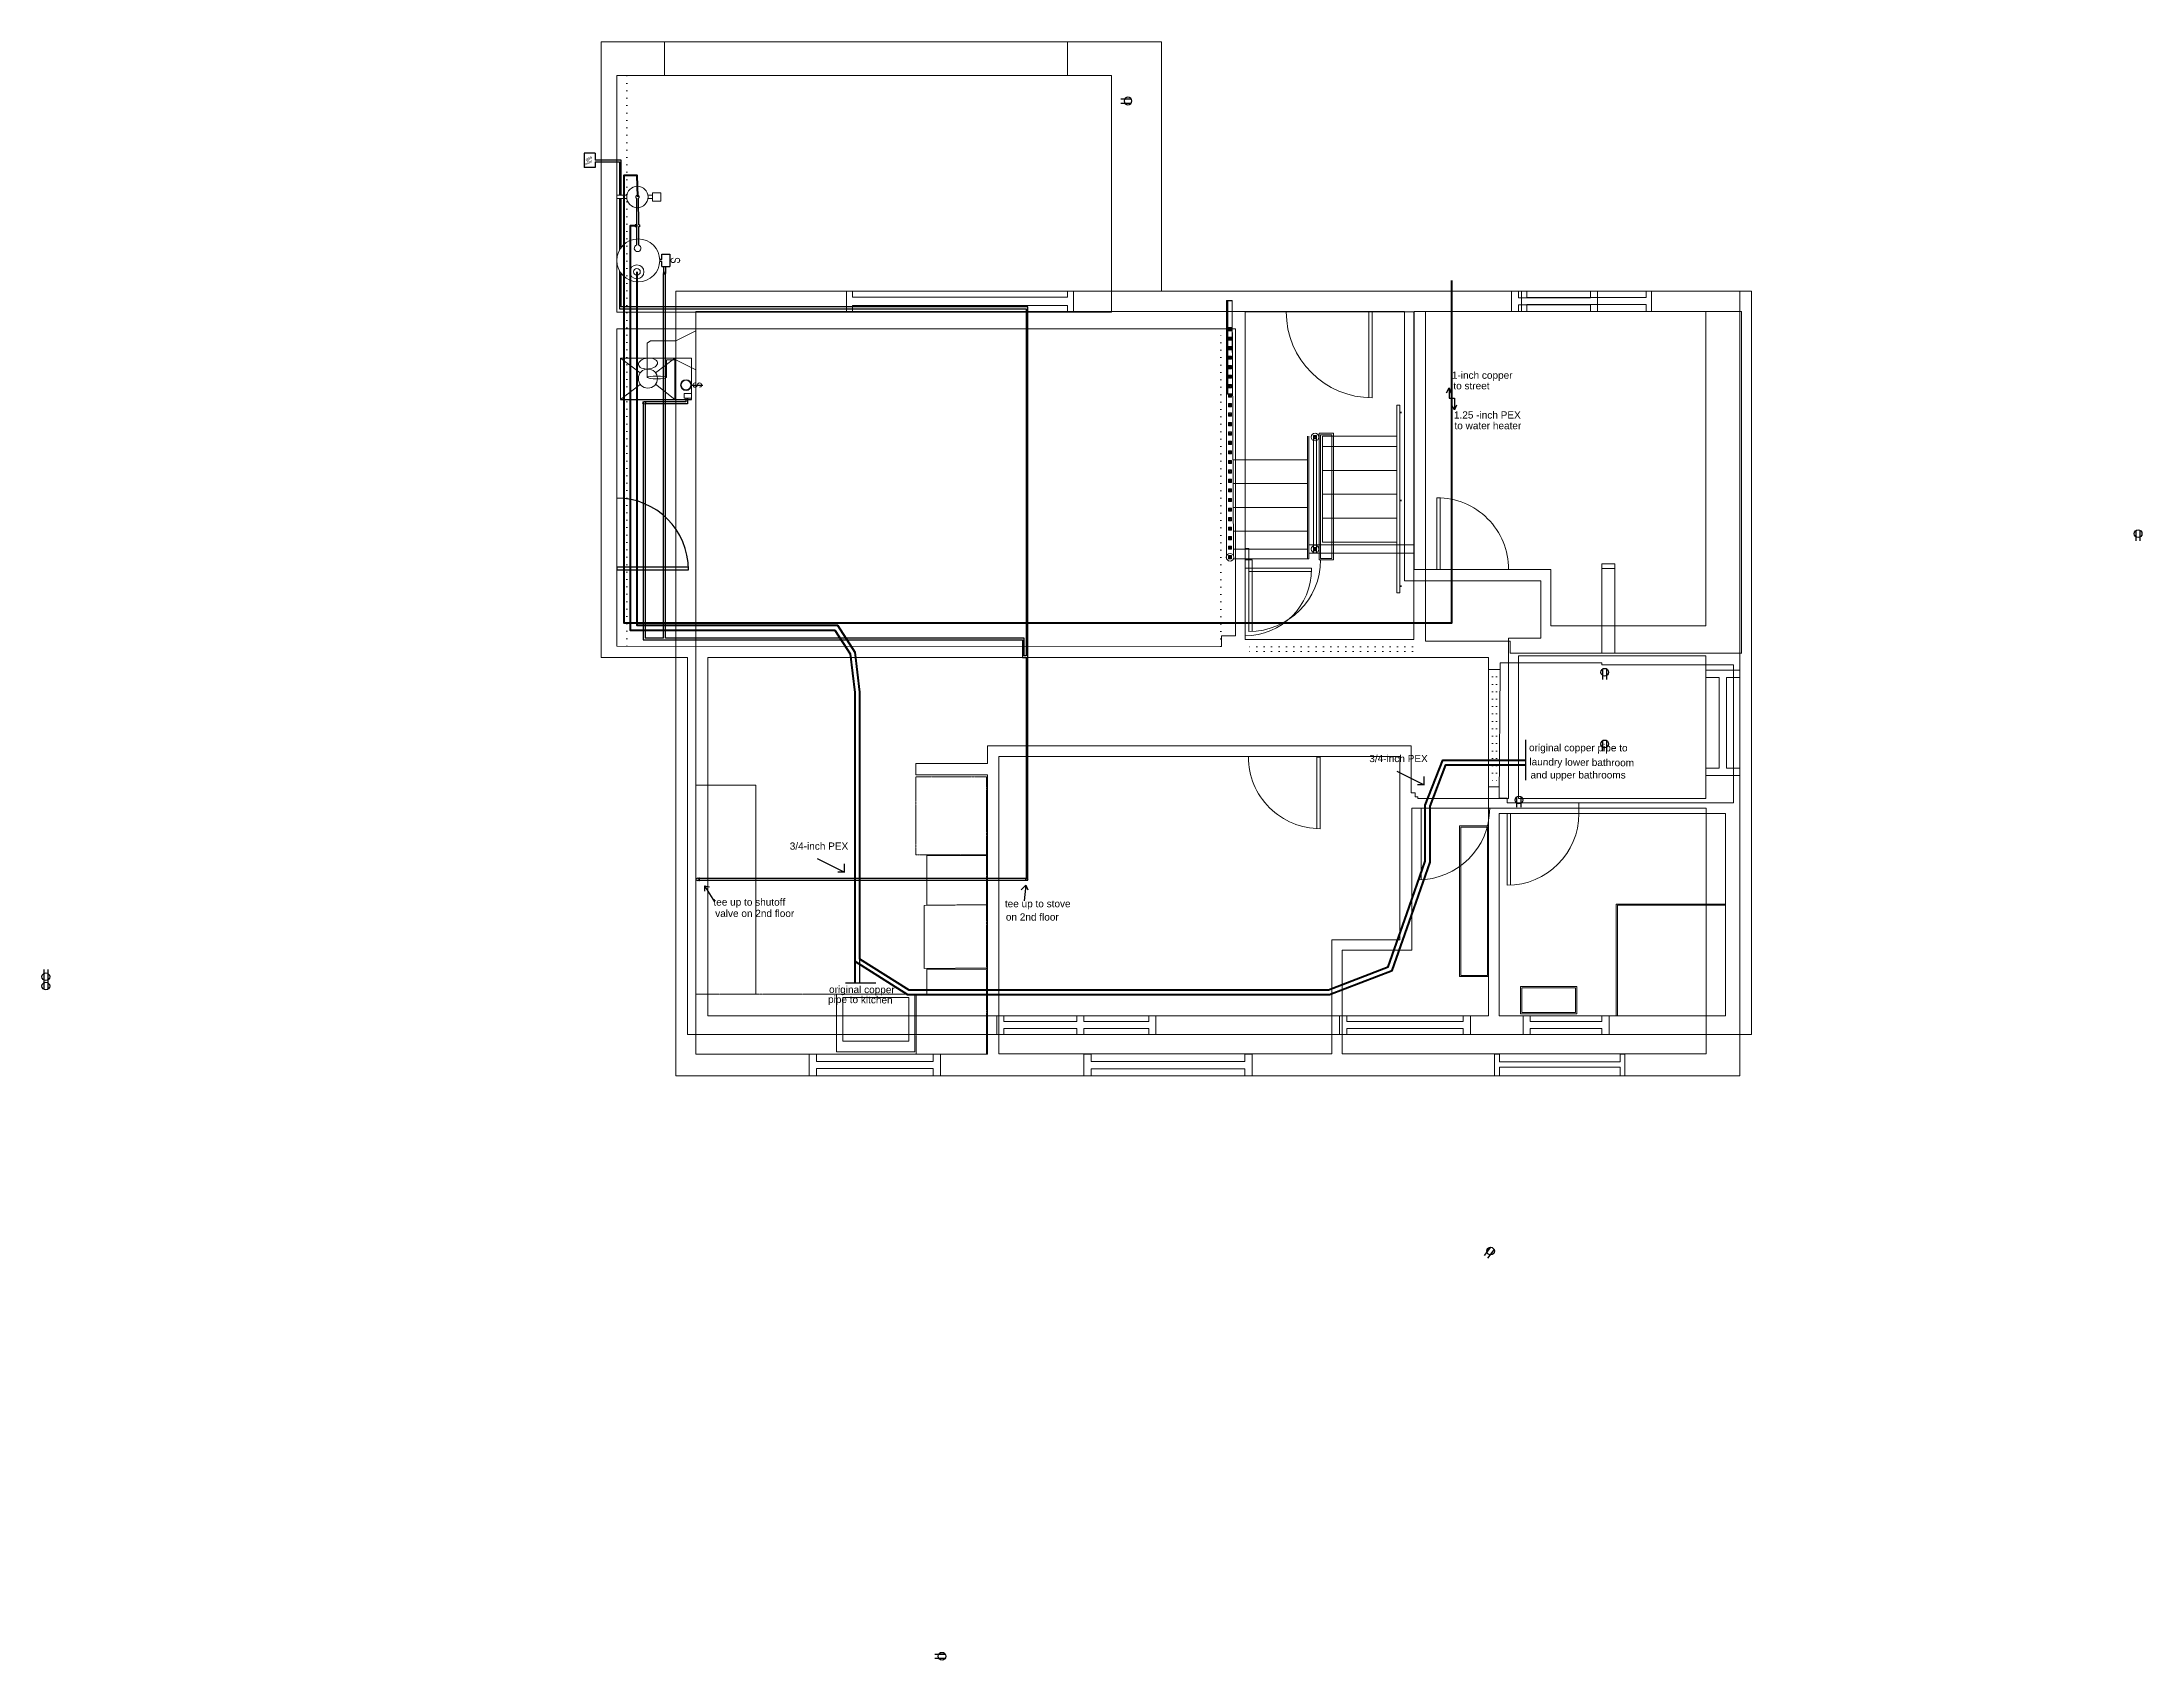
# Model space of a CAD drawing. Header units: inches. Extents: x -179 to 699, y -214 to 464.
import ezdxf
from ezdxf.enums import TextEntityAlignment as Align

# ---------------------------------------------------------------- set-up
doc = ezdxf.new("R2010")
doc.units = ezdxf.units.IN
doc.header["$MEASUREMENT"] = 0
doc.linetypes.add('ACAD_ISO07W100', pattern=[3, 0, -3])
doc.linetypes.add('CENTER2', pattern=[1.125, 0.75, -0.125, 0.125, -0.125])
doc.layers.get('0').update_dxf_attribs({"color": 1, "lineweight": 9})
doc.layers.get('Defpoints').update_dxf_attribs({"lineweight": 9})
for name, color, linetype, lineweight in [('00-page-edge', 7, 'Continuous', 9), ('A101-Floorplan-1st-floor', 7, 'Continuous', 9), ('A201-Floorplan-2nd-floor', 7, 'Continuous', 9), ('E201-Electrical-2nd-floor', 7, 'Continuous', 9), ('M102-Plumbing', 7, 'Continuous', 9)]:
    doc.layers.add(name, color=color, linetype=linetype, lineweight=lineweight)
doc.layers.get('00-page-edge').off()
doc.layers.get('Defpoints').off()
doc.layers.get('E201-Electrical-2nd-floor').off()
doc.styles.add('Reg', font='Arial.ttf', dxfattribs={"height": 3})

# ---------------------------------------------------------------- blocks, each defined once
blk = doc.blocks.new('cgri')
at = {"layer": ''}
for p, q in [((291.65, 54.83), (291.65, 59.21)), ((293.38, 54.83), (293.38, 59.22))]:
    blk.add_line(p, q, dxfattribs=at)
blk.add_circle((292.52, 57.86), 1.61, dxfattribs=at)
blk = doc.blocks.new('*U11')
at = {"layer": 'E201-Electrical-2nd-floor'}
blk.add_blockref('cgri', (0, 0), dxfattribs=at)
at = {"style": 'Reg'}
blk.add_attdef('ID', text='', height=3, dxfattribs=at).set_placement((292.6, 61.43), align=Align.MIDDLE_CENTER)
blk = doc.blocks.new('spandrel-door')
at = {"layer": 'A101-Floorplan-1st-floor'}
for p, q in [((0, 0), (-30, 0)), ((0, 0), (4.75, 0)), ((0, -1.38), (0, 0)), ((4.75, 0), (4.75, 1.53)), ((0, -1.38), (-29.97, -1.38))]:
    blk.add_line(p, q, dxfattribs=at)
blk.add_arc((0, 0), 30, 180, 270, dxfattribs=at)
blk = doc.blocks.new('door-to-garage')
at = {"layer": 'A101-Floorplan-1st-floor'}
for p, q in [((-1.38, 0), (-1.38, -26.22)), ((0, 1.53), (0, -26.25))]:
    blk.add_line(p, q, dxfattribs=at)
blk.add_arc((-0.29, 1.75), 28, 180, 270, dxfattribs=at)
blk = doc.blocks.new('lower-landing-two-garage-door')
at = {"layer": 'A101-Floorplan-1st-floor'}
for p, q in [((-1.38, 0), (0, 0)), ((0, -26.25), (-0.29, -26.25))]:
    blk.add_line(p, q, dxfattribs=at)
at = {"layer": 'Defpoints'}
blk.add_blockref('door-to-garage', (0, 0), dxfattribs=at)
blk = doc.blocks.new('switch-for-layer-6')
at = {"layer": 'M102-Plumbing', "lineweight": 30}
blk.add_line((0, 0), (4.82, 0), dxfattribs=at)
at = {"layer": 'M102-Plumbing'}
blk.add_lwpolyline([(1.56, -0.92, 0.414214), (2.47, 0, -2.414214), (3.39, -0.92)], format="xyb", dxfattribs=at)
blk.add_arc((1.54, 0), 0.916, 90, 270, dxfattribs=at)
blk = doc.blocks.new('double-arrow-water-source')
at = {"layer": 'M102-Plumbing', "lineweight": 30}
for points in [[(4.27, 0), (0, 0), (0, -2.18), (-4.94, -2.18)], [(2.27, 1.07), (4.27, 0), (2.27, -0.73)], [(-2.94, -3.04), (-4.94, -2.18), (-2.94, -1.15)]]:
    blk.add_lwpolyline(points, dxfattribs=at)

msp = doc.modelspace()

# ---------------------------------------------------------------- linework, layer by layer
at = {"layer": 'A101-Floorplan-1st-floor'}
for p, q in [((81.07, 449.66), (81.07, 463.76)), ((249.75, 449.66), (249.75, 463.76)), ((320.29, 359.41), (320.29, 359.41)), ((439.64, 350.91), (439.64, 359.41)), ((441.75, 359.4), (439.75, 359.4)), ((441.89, 356.79), (441.89, 359.41)), ((441.89, 356.79), (491.89, 356.79)), ((441.89, 353.79), (491.89, 353.79)), ((441.89, 350.91), (441.89, 353.79)), ((491.89, 356.79), (491.89, 359.41)), ((491.89, 350.91), (491.89, 353.79)), ((494.14, 350.91), (494.14, 359.41)), ((324.1, 350.91), (324.1, 350.78)), ((375.88, 314.8), (375.88, 350.78)), ((376.73, 350.91), (376.73, 350.91)), ((377.25, 314.78), (377.25, 350.78)), ((513.16, 350.78), (513.16, 350.91)), ((324.1, 246.9), (325.63, 246.9)), ((324.12, 244.88), (324.1, 244.88)), ((478.72, 245.28), (473.35, 245.28)), ((473.35, 207.83), (473.35, 245.28)), ((478.72, 243.28), (473.35, 243.28)), ((478.72, 245.28), (478.72, 207.66)), ((314.1, 213.54), (313.88, 213.54)), ((319.97, 215.04), (314.1, 215.04)), ((314.1, 205.92), (314.1, 205.92)), ((319.97, 205.92), (319.97, 205.98)), ((425.94, 205.96), (425.94, 200.96)), ((430.82, 203.83), (434.94, 203.83)), ((425.94, 200.96), (430.82, 200.96)), ((430.38, 151.91), (425.94, 151.91)), ((430.34, 151.91), (425.94, 151.91)), ((433.75, 140.66), (433.75, 110.66)), ((435.12, 140.66), (435.12, 110.66)), ((463.75, 140.66), (463.75, 145.16)), ((479.37, 56.04), (479.37, 102.79)), ((479.37, 102.79), (525.12, 102.79)), ((479.87, 102.29), (525.12, 102.29)), ((479.87, 56.04), (479.87, 102.29)), ((220.07, 56.04), (220.07, 48.17)), ((220.07, 55.97), (223.07, 55.97)), ((223.07, 56.04), (223.07, 53.61)), ((253.57, 53.61), (223.07, 53.61)), ((253.57, 53.61), (253.57, 56.04)), ((253.57, 55.97), (256.57, 55.97)), ((256.57, 53.61), (256.57, 56.04)), ((283.7, 53.61), (256.57, 53.61)), ((283.7, 53.61), (283.7, 56.04)), ((283.7, 55.97), (286.7, 55.97)), ((286.7, 48.17), (286.7, 56.04)), ((363.57, 56.04), (363.57, 48.17)), ((366.57, 56.04), (366.57, 53.61)), ((415.32, 53.61), (366.57, 53.61)), ((415.32, 53.61), (415.32, 56.04)), ((418.32, 48.17), (418.32, 56.04)), ((440.35, 56.04), (440.35, 48.17)), ((443.35, 56.04), (443.35, 53.61)), ((473.35, 53.61), (443.35, 53.61)), ((473.35, 53.61), (473.35, 56.04)), ((476.35, 48.17), (476.35, 56.04)), ((220.07, 48.13), (223.07, 48.13)), ((220.07, 48.1), (223.07, 48.1)), ((253.57, 50.61), (223.07, 50.61)), ((223.07, 50.61), (223.07, 48.17)), ((253.57, 48.17), (253.57, 50.61)), ((253.57, 48.1), (256.57, 48.1)), ((283.7, 50.61), (256.57, 50.61)), ((256.57, 48.17), (256.57, 50.61)), ((283.7, 48.17), (283.7, 50.61)), ((283.7, 48.1), (286.7, 48.1)), ((283.7, 48.1), (286.7, 48.1)), ((366.57, 50.61), (366.57, 48.17)), ((415.32, 50.61), (366.57, 50.61)), ((415.32, 48.17), (415.32, 50.61)), ((443.35, 50.61), (443.35, 48.17)), ((473.35, 50.61), (443.35, 50.61)), ((473.35, 48.17), (473.35, 50.61))]:
    msp.add_line(p, q, dxfattribs=at)
at = {"layer": 'A101-Floorplan-1st-floor', "linetype": 'ACAD_ISO07W100'}
for p, q in [((65.22, 210.79), (65.22, 449.66)), ((313.88, 210.67), (313.88, 342.28)), ((394.03, 210.54), (324.1, 210.54)), ((394.03, 208.54), (324.1, 208.54)), ((427.57, 200.96), (427.57, 154.35)), ((429.19, 200.96), (429.19, 154.35))]:
    msp.add_line(p, q, dxfattribs=at)
at = {"layer": 'A101-Floorplan-1st-floor', "lineweight": 30}
for p, q in [((61.07, 244.04), (91.04, 244.04)), ((61.07, 244.04), (61.07, 242.79)), ((61.07, 242.79), (91.06, 242.79))]:
    msp.add_line(p, q, dxfattribs=at)
at = {"layer": 'A101-Floorplan-1st-floor'}
for points in [[(289.1, 359.41), (535.97, 359.41), (535.97, 48.17), (90.69, 48.17), (90.69, 206.04), (54.57, 206.04), (54.57, 463.76), (289.1, 463.76)], [(268.13, 350.66), (61.07, 350.66), (61.07, 449.66), (268.13, 449.66)], [(314.1, 210.67), (61.07, 210.78), (61.07, 343.65), (268.13, 343.65), (319.97, 343.65), (319.97, 215.04), (314.1, 215.04)], [(324.1, 213.54), (324.1, 350.78), (394.6, 350.78), (394.6, 213.54)], [(355, 246.9), (361, 246.9), (361, 299.89), (355, 299.89)], [(355.63, 247.53), (360.38, 247.53), (360.38, 299.27), (355.63, 299.27)], [(430.34, 147.16), (430.82, 200.96), (430.82, 203.83), (473.35, 203.83), (473.35, 202.91), (528.37, 202.91), (528.37, 145.16), (433.75, 145.16), (433.75, 147.16)], [(430.34, 140.66), (430.34, 56.04), (525.12, 56.04), (525.12, 140.66)], [(425.94, 72.41), (425.94, 135.54), (413.82, 135.54), (413.82, 72.41)], [(425.44, 72.91), (425.44, 135.04), (414.32, 135.04), (414.32, 72.91)], [(439.32, 56.85), (439.32, 68.22), (462.81, 68.22), (462.81, 56.85)], [(439.82, 57.35), (439.82, 67.72), (462.31, 67.72), (462.31, 57.35)]]:
    msp.add_lwpolyline(points, close=True, dxfattribs=at)
for points in [[(531.72, 207.66), (531.72, 350.91), (399.47, 350.91), (399.47, 212.83), (434.94, 212.83), (434.94, 207.83), (531.72, 207.83)], [(99.19, 56.04), (425.94, 56.04), (425.94, 205.96), (394.6, 205.96), (394.6, 205.99), (99.19, 206.02), (99.19, 56.04)]]:
    msp.add_lwpolyline(points, dxfattribs=at)
for centre, radius, start, end in [((377.25, 350.78), 36, 180, 270), ((433.75, 140.66), 30, 270, 0)]:
    msp.add_arc(centre, radius, start, end, dxfattribs=at)
at = {"layer": 'A101-Floorplan-1st-floor', "lineweight": 30}
msp.add_arc((61.07, 242.79), 30, 0, 90, dxfattribs=at)
at = {"layer": 'A201-Floorplan-2nd-floor'}
for p, q in [((316.19, 355.51), (316.19, 247.6)), ((318.66, 355.51), (316.19, 355.51)), ((316.61, 355.51), (316.61, 316.33)), ((318.53, 355.51), (318.53, 355.51)), ((319.21, 248.66), (318.66, 355.51)), ((94.13, 342.76), (85.83, 338.64)), ((317.06, 344.14), (317.06, 344.12)), ((317.06, 344.13), (318.36, 342.84)), ((318.38, 344.14), (317.1, 342.85)), ((75.22, 338.64), (73.86, 337.66)), ((73.86, 337.66), (73.86, 323.24)), ((85.83, 338.64), (75.22, 338.64)), ((317.06, 340.14), (317.06, 340.12)), ((317.06, 340.13), (318.36, 338.84)), ((317.06, 336.19), (317.06, 336.17)), ((317.06, 336.18), (318.36, 334.89)), ((317.06, 336.14), (317.06, 336.12)), ((317.06, 336.13), (318.36, 334.84)), ((318.38, 340.14), (317.1, 338.85)), ((318.38, 336.19), (317.1, 334.9)), ((318.38, 336.14), (317.1, 334.85)), ((85.83, 330.64), (81.87, 330.64)), ((94.13, 326.51), (85.83, 330.64)), ((317.06, 332.19), (317.06, 332.17)), ((317.06, 332.18), (318.36, 330.89)), ((317.06, 328.27), (317.06, 328.24)), ((317.06, 328.26), (318.36, 326.97)), ((317.06, 328.19), (317.06, 328.17)), ((317.06, 328.18), (318.36, 326.89)), ((318.38, 332.19), (317.1, 330.9)), ((318.38, 328.27), (317.1, 326.97)), ((318.38, 328.19), (317.1, 326.9)), ((317.06, 324.27), (317.06, 324.24)), ((317.06, 324.26), (318.36, 322.97)), ((317.06, 320.3), (317.06, 320.28)), ((317.06, 320.29), (318.36, 319)), ((317.06, 320.27), (317.06, 320.24)), ((317.06, 320.26), (318.36, 318.97)), ((318.38, 324.27), (317.1, 322.97)), ((318.38, 320.3), (317.1, 319.01)), ((318.38, 320.27), (317.1, 318.97)), ((318.86, 316.44), (318.86, 316.44)), ((318.86, 316.32), (316.61, 316.32)), ((317.06, 316.3), (317.06, 316.28)), ((317.06, 316.29), (318.36, 315)), ((317.06, 312.38), (317.06, 312.35)), ((317.06, 312.37), (318.36, 311.08)), ((317.06, 312.3), (317.06, 312.28)), ((317.06, 312.29), (318.36, 311)), ((317.06, 308.38), (317.06, 308.35)), ((317.06, 308.37), (318.36, 307.08)), ((318.38, 316.3), (317.1, 315.01)), ((318.38, 312.38), (317.1, 311.08)), ((318.38, 312.3), (317.1, 311.01)), ((318.38, 308.38), (317.1, 307.08)), ((318.65, 316.32), (318.63, 316.32)), ((388.76, 308.72), (389.51, 308.72)), ((388.76, 308.47), (389.51, 308.47)), ((317.06, 304.45), (317.06, 304.42)), ((317.06, 304.44), (318.36, 303.14)), ((317.06, 304.38), (317.06, 304.35)), ((317.06, 304.37), (318.36, 303.08)), ((317.06, 300.45), (317.06, 300.42)), ((317.06, 300.44), (318.36, 299.14)), ((318.38, 304.44), (317.1, 303.15)), ((318.38, 304.38), (317.1, 303.08)), ((318.38, 300.44), (317.1, 299.15)), ((352.63, 298.94), (352.63, 298.91)), ((352.63, 298.93), (353.93, 297.64)), ((353.94, 298.94), (352.67, 297.64)), ((317.06, 296.53), (317.06, 296.5)), ((317.06, 296.52), (318.36, 295.23)), ((317.06, 296.45), (317.06, 296.42)), ((317.06, 296.44), (318.36, 295.14)), ((317.06, 292.53), (317.06, 292.5)), ((317.06, 292.52), (318.36, 291.23)), ((318.38, 296.53), (317.1, 295.23)), ((318.38, 296.44), (317.1, 295.15)), ((318.38, 292.53), (317.1, 291.23)), ((350.14, 247.35), (350.14, 298.76)), ((352.67, 249.66), (352.67, 297.64)), ((353.92, 249.66), (353.92, 297.65)), ((356.42, 294.35), (387.51, 294.35)), ((317.06, 288.54), (317.06, 288.51)), ((317.06, 288.53), (318.36, 287.24)), ((317.06, 288.53), (317.06, 288.5)), ((317.06, 288.52), (318.36, 287.23)), ((317.06, 284.54), (317.06, 284.51)), ((317.06, 284.53), (318.36, 283.24)), ((318.38, 288.54), (317.1, 287.24)), ((318.38, 288.53), (317.1, 287.23)), ((318.38, 284.54), (317.1, 283.24)), ((350.14, 288.79), (319, 288.79)), ((356.42, 284.35), (387.51, 284.35)), ((317.06, 280.65), (317.06, 280.62)), ((317.06, 280.64), (318.36, 279.34)), ((317.06, 280.54), (317.06, 280.51)), ((317.06, 280.53), (318.36, 279.24)), ((317.06, 276.65), (317.06, 276.62)), ((317.06, 276.64), (318.36, 275.34)), ((317.06, 272.65), (317.06, 272.62)), ((317.06, 272.64), (318.36, 271.34)), ((317.06, 272.58), (317.06, 272.55)), ((317.06, 272.57), (318.36, 271.28)), ((318.38, 280.64), (317.1, 279.35)), ((318.38, 280.54), (317.1, 279.24)), ((318.38, 276.64), (317.1, 275.35)), ((318.38, 272.64), (317.1, 271.35)), ((318.38, 272.58), (317.1, 271.28)), ((350.14, 278.83), (319.05, 278.83)), ((356.42, 274.35), (387.51, 274.35)), ((317.06, 268.58), (317.06, 268.55)), ((317.06, 268.57), (318.36, 267.28)), ((317.06, 264.61), (317.06, 264.58)), ((317.06, 264.6), (318.36, 263.31)), ((317.06, 264.58), (317.06, 264.55)), ((317.06, 264.57), (318.36, 263.28)), ((318.38, 268.58), (317.1, 267.28)), ((318.38, 264.61), (317.1, 263.31)), ((318.38, 264.58), (317.1, 263.28)), ((350.14, 268.86), (319.11, 268.86)), ((356.42, 264.35), (387.51, 264.35)), ((389.51, 271.92), (388.76, 271.92)), ((389.51, 271.67), (388.76, 271.67)), ((317.06, 260.61), (317.06, 260.58)), ((317.06, 260.6), (318.36, 259.31)), ((317.06, 256.66), (317.06, 256.63)), ((317.06, 256.65), (318.36, 255.36)), ((317.06, 256.61), (317.06, 256.58)), ((317.06, 256.6), (318.36, 255.31)), ((318.38, 260.61), (317.1, 259.31)), ((318.38, 256.66), (317.1, 255.36)), ((318.38, 256.61), (317.1, 255.31)), ((350.14, 258.9), (319.16, 258.9)), ((317.06, 251.36), (317.06, 252.67)), ((317.06, 252.67), (318.38, 252.67)), ((317.06, 251.36), (318.38, 251.36)), ((317.06, 248.66), (317.06, 248.63)), ((317.06, 248.65), (318.36, 247.36)), ((318.38, 248.66), (317.1, 247.36)), ((318.38, 251.36), (318.38, 252.67)), ((350.14, 251.41), (319.2, 251.41)), ((394.83, 253.16), (350.76, 253.16)), ((394.83, 249.66), (350.76, 249.66)), ((352.65, 252.03), (352.65, 252)), ((352.65, 252.02), (353.95, 250.73)), ((353.96, 251.41), (352.65, 251.41)), ((353.96, 252.03), (352.69, 250.73)), ((388.76, 236), (389.51, 236)), ((388.76, 235.75), (389.51, 235.75)), ((516.83, 200.71), (531.11, 200.71)), ((516.83, 156.65), (531.11, 156.65)), ((397.76, 112.9), (397.76, 142.9)), ((364.58, 83.27, 48), (364.58, 83.27, 39.09)), ((141.62, 39.91), (141.62, 30.84)), ((153, 39.91), (153, 39.93)), ((155.63, 39.91), (155.63, 39.93)), ((186.23, 39.92), (186.23, 39.91)), ((196.49, 39.91), (196.49, 30.84)), ((141.61, 30.85), (144.62, 30.85)), ((193.49, 30.85), (196.49, 30.85)), ((256.59, 30.85), (259.59, 30.85)), ((323.98, 30.85), (326.98, 30.85))]:
    msp.add_line(p, q, dxfattribs=at)
at = {"layer": 'A201-Floorplan-2nd-floor', "lineweight": 30}
msp.add_line((81.87, 323.28), (81.87, 330.64), dxfattribs=at)
at = {"layer": 'A201-Floorplan-2nd-floor', "color": 0, "linetype": 'CENTER2', "transparency": 16777216}
msp.add_line((353.26, 251.41), (353.27, 251.41), dxfattribs=at)
at = {"layer": 'A201-Floorplan-2nd-floor', "linetype": 'CENTER2'}
msp.add_line((186.38, 39.91), (186.38, 65.05), dxfattribs=at)
at = {"layer": 'A201-Floorplan-2nd-floor'}
for points in [[(85.83, 30.84), (85.83, 359.41), (531.11, 359.41), (531.11, 30.84)], [(159.74, 350.87), (157.24, 350.87), (157.24, 359.37), (159.74, 359.37), (159.74, 356.87), (249.74, 356.87), (249.74, 359.37), (252.24, 359.37), (252.24, 350.87), (249.74, 350.87), (249.74, 353.37), (159.74, 353.37)], [(216.18, 169.09), (393.55, 169.09), (393.55, 149.4), (395.2, 149.4), (395.2, 147.65), (396.39, 147.65), (396.39, 147.03), (434.28, 147.03), (434.28, 214.16), (447.84, 214.16), (447.84, 238.16), (390.71, 238.16), (390.71, 243.96), (390.71, 350.91), (94.13, 350.91), (94.13, 39.91), (216.18, 39.91), (216.18, 156.91), (186.18, 156.91), (186.18, 161.66), (216.18, 161.66)], [(317.06, 342.85), (318.38, 342.85), (318.38, 344.16), (317.06, 344.16)], [(317.06, 338.85), (318.38, 338.85), (318.38, 340.16), (317.06, 340.16)], [(317.06, 334.9), (318.38, 334.9), (318.38, 336.21), (317.06, 336.21)], [(317.06, 334.85), (318.38, 334.85), (318.38, 336.16), (317.06, 336.16)], [(317.06, 330.9), (318.38, 330.9), (318.38, 332.21), (317.06, 332.21)], [(317.06, 326.97), (318.38, 326.97), (318.38, 328.29), (317.06, 328.29)], [(317.06, 326.9), (318.38, 326.9), (318.38, 328.21), (317.06, 328.21)], [(317.06, 322.97), (318.38, 322.97), (318.38, 324.29), (317.06, 324.29)], [(317.06, 319.01), (318.38, 319.01), (318.38, 320.32), (317.06, 320.32)], [(317.06, 318.97), (318.38, 318.97), (318.38, 320.29), (317.06, 320.29)], [(317.06, 315.01), (318.38, 315.01), (318.38, 316.32), (317.06, 316.32)], [(317.06, 311.08), (318.38, 311.08), (318.38, 312.4), (317.06, 312.4)], [(317.06, 311.01), (318.38, 311.01), (318.38, 312.32), (317.06, 312.32)], [(317.06, 307.08), (318.38, 307.08), (318.38, 308.4), (317.06, 308.4)], [(388.76, 233.05), (387.51, 233.05), (387.51, 311.61), (388.76, 311.61)], [(317.06, 303.15), (318.38, 303.15), (318.38, 304.46), (317.06, 304.46)], [(317.06, 303.08), (318.38, 303.08), (318.38, 304.4), (317.06, 304.4)], [(317.06, 299.15), (318.38, 299.15), (318.38, 300.46), (317.06, 300.46)], [(352.63, 297.64), (353.94, 297.64), (353.94, 298.95), (352.63, 298.95)], [(317.06, 295.23), (318.38, 295.23), (318.38, 296.54), (317.06, 296.54)], [(317.06, 295.15), (318.38, 295.15), (318.38, 296.46), (317.06, 296.46)], [(317.06, 291.23), (318.38, 291.23), (318.38, 292.54), (317.06, 292.54)], [(317.06, 287.24), (318.38, 287.24), (318.38, 288.56), (317.06, 288.56)], [(317.06, 287.23), (318.38, 287.23), (318.38, 288.54), (317.06, 288.54)], [(317.06, 283.24), (318.38, 283.24), (318.38, 284.56), (317.06, 284.56)], [(317.06, 279.35), (318.38, 279.35), (318.38, 280.66), (317.06, 280.66)], [(317.06, 279.24), (318.38, 279.24), (318.38, 280.56), (317.06, 280.56)], [(317.06, 275.35), (318.38, 275.35), (318.38, 276.66), (317.06, 276.66)], [(317.06, 271.35), (318.38, 271.35), (318.38, 272.66), (317.06, 272.66)], [(317.06, 271.28), (318.38, 271.28), (318.38, 272.59), (317.06, 272.59)], [(317.06, 267.28), (318.38, 267.28), (318.38, 268.59), (317.06, 268.59)], [(317.06, 263.31), (318.38, 263.31), (318.38, 264.62), (317.06, 264.62)], [(317.06, 263.28), (318.38, 263.28), (318.38, 264.59), (317.06, 264.59)], [(317.06, 259.31), (318.38, 259.31), (318.38, 260.62), (317.06, 260.62)], [(317.06, 255.36), (318.38, 255.36), (318.38, 256.67), (317.06, 256.67)], [(317.06, 255.31), (318.38, 255.31), (318.38, 256.62), (317.06, 256.62)], [(317.06, 251.36), (318.38, 251.36), (318.38, 252.67), (317.06, 252.67)], [(317.06, 252.66), (317.06, 252.63)], [(317.06, 252.65), (318.36, 251.36)], [(317.06, 247.36), (318.38, 247.36), (318.38, 248.67), (317.06, 248.67)], [(318.38, 252.66), (317.1, 251.36)], [(352.65, 250.73), (353.96, 250.73), (353.96, 252.04), (352.65, 252.04)], [(438.41, 206.71), (516.83, 206.71), (516.83, 147.03), (438.41, 147.03)], [(220.92, 164.62), (388.81, 164.62), (388.81, 87.76), (360.31, 87.76), (360.31, 40.03), (220.92, 40.03)], [(517.05, 142.93), (393.77, 142.93), (393.77, 83.42), (364.65, 83.42), (364.65, 40.03), (517.05, 40.03)], [(155.63, 63.61), (183.25, 63.61), (183.25, 45.43), (155.63, 45.43)]]:
    msp.add_lwpolyline(points, close=True, dxfattribs=at)
for points in [[(318.56, 350.91), (318.74, 316.44), (316.77, 316.44), (316.77, 355.38), (318.54, 355.38)], [(394.83, 350.91), (516.83, 350.91), (516.83, 219.29), (451.96, 219.29), (451.96, 242.91), (394.83, 242.91), (394.83, 350.91), (435.46, 350.91), (438.46, 350.91), (438.46, 353.66), (468.58, 353.66), (468.58, 350.91), (471.58, 350.91), (471.58, 359.41), (468.58, 359.41), (468.58, 356.66), (438.46, 356.66), (438.46, 359.41), (435.46, 359.41), (435.46, 350.91)], [(319.22, 247.35), (350.76, 247.35), (350.76, 298.76)], [(387.51, 254.35), (356.42, 254.35), (356.42, 255.72), (356.42, 298.65), (387.51, 298.65)], [(516.83, 197.71), (522.45, 197.71), (522.45, 159.65), (516.83, 159.65)], [(531.11, 197.71), (525.45, 197.71), (525.45, 159.65), (531.11, 159.65)], [(94.13, 39.91), (94.13, 152.55), (119.25, 152.55), (119.25, 65.05)], [(215.85, 123.16), (190.85, 123.16), (190.85, 102.34), (215.85, 102.53)], [(215.85, 76.04), (189.73, 75.83), (189.73, 102.21), (215.85, 102.4)], [(215.85, 75.58), (190.85, 75.58), (190.85, 65.05)], [(185.75, 65.05), (153, 65.05), (153, 40.93), (185.75, 40.93), (185.75, 65.05), (185.75, 40.93)], [(141.61, 39.91), (144.62, 39.91), (144.62, 36.86), (193.49, 36.86), (193.49, 39.91), (196.49, 39.91)], [(256.59, 30.84), (256.59, 39.91), (259.59, 39.91), (259.59, 36.83), (323.98, 36.83), (323.98, 39.91), (326.98, 39.91), (326.98, 30.84)], [(482.95, 39.91), (482.95, 30.84), (482.95, 39.91), (480.95, 39.91), (480.95, 36.66), (430.45, 36.66), (430.45, 39.91), (428.45, 39.91), (428.45, 30.84), (430.45, 30.84), (430.45, 34.41), (480.95, 34.41), (430.45, 34.41)], [(144.62, 30.84), (144.62, 33.86), (193.49, 33.86), (193.49, 30.84)], [(259.59, 30.84), (259.59, 33.83), (323.98, 33.83), (323.98, 30.84)], [(480.95, 34.41), (480.95, 30.84), (482.95, 30.84)]]:
    msp.add_lwpolyline(points, dxfattribs=at)
for points in [[(434.33, 242.91, 0.414214), (404.33, 272.91), (404.33, 242.91), (405.71, 242.91), (405.71, 272.88)], [(325.44, 164.34, 0.414214), (355.44, 134.34), (355.44, 164.34), (354.06, 164.34), (354.06, 134.38)]]:
    msp.add_lwpolyline(points, format="xyb", dxfattribs=at)
at = {"layer": 'A201-Floorplan-2nd-floor', "linetype": 'CENTER2'}
msp.add_lwpolyline([(215.85, 123.41), (186.23, 123.41), (186.23, 156.04), (215.85, 156.04), (215.85, 39.91), (94.13, 39.93), (94.13, 65.05), (216.18, 65.05)], dxfattribs=at)
at = {"layer": 'A201-Floorplan-2nd-floor'}
for centre, radius in [((353.31, 298.32), 1.61), ((317.75, 247.99), 1.61), ((317.75, 247.99), 0.538), ((353.33, 251.41), 1.61)]:
    msp.add_circle(centre, radius, dxfattribs=at)
msp.add_arc((396.39, 142.9), 30, 270, 0, dxfattribs=at)
msp.add_ellipse((77.86, 323.28), major_axis=(4.01, 0), ratio=0.137604, dxfattribs=at)
at = {"layer": 'M102-Plumbing', "lineweight": 30}
for p, q in [((47.5, 417.26), (47.5, 411.26)), ((52, 417.26), (47.5, 417.26)), ((52, 417.26), (52, 414.26)), ((52, 413.51), (52, 411.26)), ((52, 411.26), (47.5, 411.26)), ((69.34, 398.21), (69.34, 398.21)), ((69.34, 398.21), (69.34, 387.2)), ((69.34, 398.21), (69.34, 394.38)), ((70.09, 398.21), (70.13, 387.2)), ((69.34, 387.2), (68.78, 387.2)), ((68.78, 387.2), (68.78, 386.33)), ((70.61, 387.2), (70.13, 387.2)), ((70.61, 387.2), (70.61, 386.33)), ((69.34, 386.33), (68.78, 386.33)), ((69.34, 386.33), (69.34, 378.71)), ((70.61, 386.33), (70.14, 386.33)), ((70.14, 386.33), (70.17, 378.71)), ((79.93, 372.65), (79.07, 372.65)), ((79.93, 371.9), (79.07, 371.9)), ((79.93, 374.84), (83.32, 374.84)), ((79.93, 372.65), (79.93, 374.84)), ((79.93, 369.71), (79.93, 371.9)), ((79.93, 369.71), (83.32, 369.71)), ((80.57, 369.59), (80.57, 369.71)), ((80.57, 369.59), (80.69, 369.59)), ((80.69, 369.59), (80.57, 369.59)), ((80.69, 369.59), (80.69, 366.84)), ((81.44, 369.59), (81.57, 369.59)), ((81.44, 369.59), (81.57, 369.59)), ((81.44, 369.59), (81.44, 367.09)), ((81.57, 369.59), (81.57, 369.71)), ((83.32, 374.84), (83.32, 369.71)), ((62.23, 367.85), (62.23, 352.08)), ((80.57, 366.71), (80.57, 366.84)), ((80.57, 366.84), (80.69, 366.84)), ((80.57, 366.71), (81.57, 366.71)), ((80.69, 214.16), (80.69, 366.84)), ((81.44, 214.16), (81.44, 367.09)), ((81.44, 366.84), (81.57, 366.84)), ((81.57, 366.71), (81.57, 366.84)), ((62.23, 352.08), (232.35, 352.08)), ((232.35, 352.08), (232.35, 206.75)), ((62.57, 314.12), (92.31, 314.12)), ((90.69, 312.28), (72.94, 312.28)), ((72.94, 312.28), (72.94, 214.16)), ((90.69, 314.54), (90.69, 312.28)), ((78.1, 220.41), (78.1, 220.41)), ((80.69, 214.16), (72.94, 214.16)), ((231.6, 214.16), (81.44, 214.16)), ((231.6, 206.75), (231.6, 214.16)), ((230.85, 206), (232.35, 206)), ((232.35, 206.75), (231.6, 206.75)), ((441.32, 171.59), (441.32, 154.6)), ((387.49, 158.46), (398.97, 152.73)), ((398.97, 152.73), (396.15, 152.73)), ((398.97, 152.73), (398.97, 156.22)), ((144.95, 121.82), (156.43, 116.08)), ((156.43, 116.08), (153.61, 116.08)), ((156.43, 116.08), (156.43, 119.57)), ((97.75, 110.35), (101.91, 103.75)), ((97.75, 110.35), (97.75, 108.24)), ((97.75, 110.35), (99.95, 110.02)), ((232.23, 110.64), (230.3, 108.72)), ((232.23, 110.64), (231.63, 104.07)), ((232.23, 110.64), (233.16, 108.72)), ((156.78, 69.82), (169.54, 69.82))]:
    msp.add_line(p, q, dxfattribs=at)
at = {"layer": 'M102-Plumbing'}
for p, q in [((65.29, 399.65), (61.07, 399.65)), ((65.28, 398.15), (61.07, 398.15)), ((76.02, 399.65), (74.14, 399.65)), ((76.02, 398.15), (74.15, 398.15)), ((83.72, 372.27), (83.32, 372.27)), ((87.4, 372.27), (87.64, 372.27)), ((62.57, 314.12), (62.57, 331.34)), ((62.57, 331.34), (92.31, 331.34)), ((62.57, 331.34), (70.89, 325.19)), ((77.31, 325.22), (85.44, 331.34)), ((85.31, 331.34), (85.31, 314.12)), ((92.31, 314.12), (92.31, 331.34)), ((62.57, 314.12), (70.92, 320.4)), ((77.33, 320.43), (85.38, 314.12)), ((92.31, 324.18), (92.31, 324.59)), ((92.31, 320.5), (92.31, 320.1))]:
    msp.add_line(p, q, dxfattribs=at)
at = {"layer": 'M102-Plumbing', "color": 4, "linetype": 'Continuous', "lineweight": 50}
msp.add_line((70.05, 217.54), (70.05, 217.53), dxfattribs=at)
at = {"layer": 'M102-Plumbing', "color": 1, "lineweight": 30}
msp.add_line((162.69, 79.91), (162.69, 69.82), dxfattribs=at)
at = {"layer": 'M102-Plumbing', "color": 4, "lineweight": 50}
msp.add_line((160.69, 78.8), (160.69, 69.82), dxfattribs=at)
at = {"layer": 'M102-Plumbing', "lineweight": 30}
for points in [[(62.98, 399.65), (62.98, 414.26), (52, 414.26)], [(52, 413.51), (62.23, 413.51), (62.23, 399.65)], [(62.23, 398.15), (62.23, 376.7)], [(62.98, 377.82), (62.98, 398.15)]]:
    msp.add_lwpolyline(points, dxfattribs=at)
at = {"layer": 'M102-Plumbing', "lineweight": 70}
msp.add_lwpolyline([(410.38, 363.81), (410.38, 220.41), (69.52, 220.41), (64.16, 220.41), (64.16, 408.02), (69.47, 408.02), (69.71, 398.86)], dxfattribs=at)
at = {"layer": 'M102-Plumbing'}
for points in [[(79.52, 397.15), (79.52, 400.65), (76.02, 400.65), (76.02, 397.15)], [(92.31, 314.54), (92.31, 316.54), (89.31, 316.54), (89.31, 314.54)]]:
    msp.add_lwpolyline(points, close=True, dxfattribs=at)
at = {"layer": 'M102-Plumbing', "color": 4, "lineweight": 50}
msp.add_lwpolyline([(69.73, 386.76), (66.7, 386.76), (66.7, 217.53), (112.67, 217.53), (152.31, 217.53), (158.82, 207.57), (160.69, 191.43), (160.69, 151.7), (160.69, 99.69), (160.69, 78.8), (182.79, 64.91), (205.43, 64.91), (359.34, 64.91), (385.55, 74.93), (393.63, 98.01), (401.45, 120.34), (401.45, 143.83), (408.11, 161.08), (441.32, 161.08)], dxfattribs=at)
at = {"layer": 'M102-Plumbing', "lineweight": 30}
msp.add_lwpolyline([(89.94, 314.54), (89.94, 313.03), (72.57, 313.03, 0.414214), (72.19, 312.66), (72.19, 213.41), (230.85, 213.41), (230.85, 206), (232.35, 206), (232.35, 113.48), (95.31, 113.48, 2.310464), (95.31, 112.73), (233.1, 112.73), (233.1, 352.83), (62.98, 352.83), (62.98, 366.72)], format="xyb", dxfattribs=at)
at = {"layer": 'M102-Plumbing', "color": 1, "linetype": 'Continuous', "lineweight": 50}
msp.add_lwpolyline([(69.52, 367.52), (69.52, 219.53), (112.67, 219.53), (153.39, 219.53), (160.76, 208.27), (162.69, 191.55), (162.69, 151.7), (162.69, 99.69), (162.69, 79.91), (183.37, 66.91), (205.43, 66.91), (358.97, 66.91), (383.96, 76.46), (391.74, 98.67), (399.45, 120.68), (399.45, 144.2), (406.74, 163.08), (441.32, 163.08)], dxfattribs=at)
at = {"layer": 'M102-Plumbing', "lineweight": 30}
msp.add_lwpolyline([(95.71, 113.59), (95.46, 113.59), (95.46, 112.62), (95.71, 112.62)], close=True, dxfattribs=at)
at = {"layer": 'M102-Plumbing'}
for centre, radius in [((69.71, 398.86), 4.49), ((70.07, 372.27), 9), ((69.52, 367.52), 2.93), ((69.52, 367.52), 1.39), ((74.11, 322.81), 4), ((90.06, 320.1), 2.25), ((90.06, 320.1), 2)]:
    msp.add_circle(centre, radius, dxfattribs=at)
at = {"layer": 'M102-Plumbing', "lineweight": 30}
for centre, radius in [((81.07, 367.09), 0.375), ((72.57, 312.66), 0.53), ((232.64, 113.17), 0.435)]:
    msp.add_circle(centre, radius, dxfattribs=at)
at = {"layer": 'M102-Plumbing'}
for centre, radius, start, end in [((69.71, 398.86), 0.75, 300.25001, 240.21635), ((69.8, 377.37), 1.39, 105.88963, 74.54307), ((84.64, 372.27), 0.916, 90, 270), ((84.65, 372.27), 0.916, 270, 0), ((86.48, 372.27), 0.916, 270, 180)]:
    msp.add_arc(centre, radius, start, end, dxfattribs=at)
msp.add_ellipse((74.11, 329.09), major_axis=(-3.98, -0.39), ratio=0.568595, start_param=-1.570796, end_param=4.712389, dxfattribs=at)

# ---------------------------------------------------------------- block references
at = {"lineweight": 30}
msp.add_blockref('switch-for-layer-6', (92.31, 320.1), dxfattribs=at)
at = {"layer": '00-page-edge', "lineweight": 30, "rotation": 89.99999999999999}
msp.add_blockref('double-arrow-water-source', (409.42, 314.63), dxfattribs=at)
at = {"layer": 'Defpoints', "rotation": 89.99999999999999}
for name, p in [('spandrel-door', (325.63, 246.9)), ('lower-landing-two-garage-door', (325.63, 243.41))]:
    msp.add_blockref(name, p, dxfattribs=at)
at = {"layer": 'E201-Electrical-2nd-floor', "xscale": -1, "rotation": 270}
msp.add_blockref('*U11', (217.16, 146.53), dxfattribs=at)
at = {"layer": 'E201-Electrical-2nd-floor'}
for p in [(405.26, 199.99), (182.04, 142), (182.04, 112), (146.13, 88.48)]:
    msp.add_blockref('*U11', p, dxfattribs=at)
for p, rotation in [((114.66, 130.21), 180), ((114.66, 126.29), 180), ((160.91, 92.48), 321.8875507478615), ((139.34, 80.36, 0), 270)]:
    msp.add_blockref('*U11', p, dxfattribs=dict(at, rotation=rotation))

# ---------------------------------------------------------------- texts
at = {"layer": 'M102-Plumbing', "lineweight": 30, "style": 'Reg'}
for s, height, rotation, p in [('meter', 0.921, 27.70686, (48.01, 412.03)), ('gas', 1.266, 27.70686, (48.38, 413.86)), ('original copper pipe to', 3, 359.83249, (442.86, 166.8)), ('laundry lower bathroom', 3, 359.40966, (443.02, 160.88)), ('pipe to kitchen', 3, 359.40966, (149.48, 61.4)), ('original copper', 3, 359.83249, (149.91, 65.53))]:
    msp.add_text(s, height=height, rotation=rotation, dxfattribs=at).set_placement(p)
at = {"layer": 'M102-Plumbing', "lineweight": 50, "style": 'Reg'}
msp.add_text('1-inch copper', height=3, dxfattribs=at).set_placement((410.57, 322.73))
at = {"layer": 'M102-Plumbing', "lineweight": 30, "style": 'Reg'}
for s, p in [('to street', (411.2, 318.3)), ('1.25 -inch PEX', (411.44, 306.08)), ('to water heater', (411.66, 301.61)), ('3/4-inch PEX', (376.01, 162.21)), ('and upper bathrooms', (443.47, 155.36)), ('3/4-inch PEX', (133.47, 125.56)), ('tee up to shutoff ', (101.53, 102.12)), ('valve on 2nd floor', (102.27, 97.37)), ('tee up to stove ', (223.51, 101.44)), ('on 2nd floor', (223.92, 95.86))]:
    msp.add_text(s, height=3, dxfattribs=at).set_placement(p)

doc.saveas('drawing.dxf')
